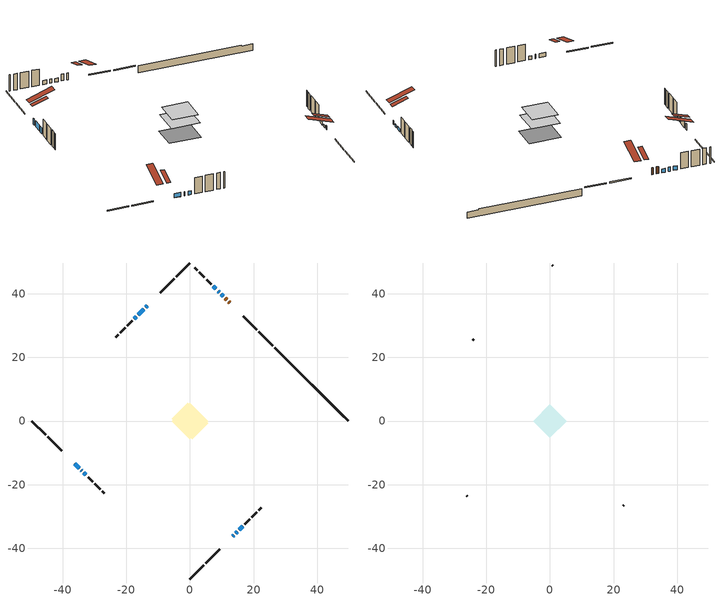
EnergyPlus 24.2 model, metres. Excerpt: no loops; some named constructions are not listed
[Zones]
conditioned space
 floor adiabatic (AdiabaticFloorConstruction): -5.73,0 0,5.73 5.73,0 0,-5.73 z2.89
 floor foundation (Slab1 construction): -5.76,0.7 -0.7,5.76 5.76,-0.7 0.7,-5.76 z-1.68
 wall outside (RimJoist1 construction): 0,-49.68 4.32,-45.36 / -49.68,0 -45.36,-4.32 / 0,49.68 -4.32,45.36 / 25.97,23.71 21.65,28.03 z0.45:0.75
 wall outside (RimJoist2 construction): 4.98,-44.7 9.3,-40.38 / -44.7,-4.98 -40.38,-9.3 / -4.98,44.7 -9.3,40.38 / 20.99,28.69 16.67,33.01 z0.45:0.75
 wall outside (AdiabaticWallConstruction 1): 12.5,37.18 12.23,37.45 / 11.58,38.1 11.13,38.55 z0.45:2.48
 wall outside (AdiabaticWallConstruction): 10.48,39.2 9.83,39.85 / -33.37,-16.31 -32.72,-16.96 z0.45:1.52; -36.21,-13.47 -34.86,-14.82 / 13.47,-36.21 13.75,-35.93 / 9.17,40.51 8.81,40.87 / -34.2,-15.48 -34.02,-15.66 / 8.16,41.52 7.35,42.33 z0.45:1.67; 14.4,-35.28 14.84,-34.84 z0.45:1.21; 15.49,-34.19 16.57,-33.11 z0.45:1.37; -13.47,36.21 -13.85,35.83 / -14.51,35.17 -16.23,33.45 / -16.89,32.79 -17.53,32.15 z0.45:2.28
 wall outside (Wall1 construction): 17.23,-32.45 18.72,-30.96 / -32.06,-17.62 -30.57,-19.11 / -18.19,31.49 -19.68,30 / 6.69,42.99 5.2,44.48 z0.45:5.33
 wall outside (Wall2 construction): 19.38,-30.3 21.01,-28.67 / -29.91,-19.77 -28.28,-21.4 / -20.34,29.34 -21.97,27.71 / 4.54,45.14 2.91,46.77 z0.45:5.33
 wall outside (Wall3 construction): 21.66,-28.02 22.38,-27.3 / -27.63,-22.05 -26.91,-22.77 / -22.63,27.05 -23.35,26.33 / 2.26,47.43 1.54,48.14 z0.45:5.33
 wall foundation (FoundationWall1 construction): 26.63,23.05,-1.68 26.63,23.05,0.45 47.38,2.31,0.45 47.38,2.31,0.17 49.68,0,0.17 49.68,0,-1.68
 window (WindowConstruction): 10.48,39.2 9.83,39.85 z0.45:1.52
 window (WindowConstruction 6): -36.21,-13.47 -34.86,-14.82 z0.45:1.67
 window (WindowConstruction 9): 13.47,-36.21 13.75,-35.93 z0.45:1.67
 window (WindowConstruction 7): 14.4,-35.28 14.84,-34.85 z0.45:1.21
 window (WindowConstruction 10): 9.17,40.51 8.81,40.87 z0.45:1.67
 window (WindowConstruction 11): -34.2,-15.48 -34.02,-15.66 z0.45:1.67
 window (WindowConstruction 1): 15.49,-34.19 16.57,-33.11 z0.45:1.36
 window (WindowConstruction 2): -33.37,-16.31 -32.72,-16.96 z0.45:1.52
 window (WindowConstruction 8): -13.47,36.21 -13.85,35.83 z0.45:2.28
 window (WindowConstruction 3): 8.16,41.52 7.35,42.33 z0.45:1.67
 window (WindowConstruction 4): -14.51,35.17 -16.23,33.45 z0.45:2.28
 window (WindowConstruction 5): -16.89,32.79 -17.53,32.15 z0.45:2.28
 door (Door): 12.5,37.18 12.23,37.45 z0.45:2.48
 door (Door 1): 11.58,38.11 11.13,38.55 z0.45:2.48
 ceiling adiabatic (AdiabaticFloorConstruction): 0,-5.73 5.73,0 0,5.73 -5.73,0 z2.89
 roof outside (Roof2 construction): 12.82,-36.87,5.33 9.61,-33.66,6.84 8.76,-34.5,6.84 11.97,-37.71,5.33; -36.87,-12.82,5.33 -33.66,-9.61,6.84 -34.5,-8.76,6.84 -37.71,-11.97,5.33; -12.82,36.87,5.33 -9.61,33.66,6.84 -8.76,34.5,6.84 -11.97,37.71,5.33; 13.16,36.52,5.33 9.95,33.32,6.84 10.8,32.47,6.84 14,35.68,5.33
attic - vented
 floor to conditioned space (Floor1 construction Reversed): -5.27,0 0,5.27 5.27,0 0,-5.27 z5.33
 wall outside (Wall4 construction): 23.04,-26.64 23.26,-26.42 / -26.25,-23.43 -26.03,-23.65 / -24,25.68 -24.23,25.45 / 0.88,48.8 0.66,49.02 z0.45:5.33
 roof outside (Roof1 construction): 11.31,-38.37,5.33 6.18,-33.23,7.75 4.83,-34.59,7.75 9.96,-39.72,5.33; -38.37,-11.31,5.33 -33.23,-6.18,7.75 -34.59,-4.83,7.75 -39.72,-9.96,5.33; -11.31,38.37,5.33 -6.18,33.23,7.75 -4.83,34.59,7.75 -9.96,39.72,5.33; 14.66,35.02,5.33 9.53,29.89,7.75 10.88,28.54,7.75 16.01,33.67,5.33
[Material] Roughness=Rough; Thermal Absorptance=0.9
Name | Thickness {m} | Conductivity {W/m-K} | Density {kg/m3} | Specific Heat {J/kg-K} | Solar Absorptance | Visible Absorptance
ceiling loosefill ins | 0.254 | 0.0480833 | 16.02 | 1046.75 | 0.7 | 0.7
ceiling stud and cavity | 0.1397 | 0.181549 | 65.682 | 1177.47 | 0.7 | 0.7
gypsum board | 0.0127 | 0.160291 | 801 | 837.4 | 0.6 | 0.6
[Construction]
Floor1 construction: ceiling loosefill ins, ceiling stud and cavity, gypsum board
[EnergyManagementSystem:OutputVariable] Type of Data in Variable=Summed; Update Frequency=ZoneTimestep
Name | EMS Variable | EMS Program or Subroutine | Units
loads_htg_mechvent_annual_outvar; Energy Management System Output Variable 20 | loads_htg_mechvent | component_loads_program | J
loads_htg_whf_annual_outvar; Energy Management System Output Variable 21 | loads_htg_whf | component_loads_program | J
loads_htg_ducts_annual_outvar; Energy Management System Output Variable 22 | loads_htg_ducts | component_loads_program | J
loads_htg_intgains_annual_outvar; Energy Management System Output Variable 23 | loads_htg_intgains | component_loads_program | J
loads_htg_lighting_annual_outvar; Energy Management System Output Variable 24 | loads_htg_lighting | component_loads_program | J
loads_clg_roofs_annual_outvar; Energy Management System Output Variable 25 | loads_clg_roofs | component_loads_program | J
loads_clg_ceilings_annual_outvar; Energy Management System Output Variable 26 | loads_clg_ceilings | component_loads_program | J
loads_clg_walls_annual_outvar; Energy Management System Output Variable 27 | loads_clg_walls | component_loads_program | J
loads_clg_rim_joists_annual_outvar; Energy Management System Output Variable 28 | loads_clg_rim_joists | component_loads_program | J
loads_clg_foundation_walls_annual_outvar; Energy Management System Output Variable 29 | loads_clg_foundation_walls | component_loads_program | J
loads_clg_doors_annual_outvar; Energy Management System Output Variable 30 | loads_clg_doors | component_loads_program | J
loads_clg_windows_conduction_annual_outvar; Energy Management System Output Variable 31 | loads_clg_windows_conduction | component_loads_program | J
loads_clg_windows_solar_annual_outvar; Energy Management System Output Variable 32 | loads_clg_windows_solar | component_loads_program | J
loads_clg_skylights_conduction_annual_outvar; Energy Management System Output Variable 33 | loads_clg_skylights_conduction | component_loads_program | J
loads_clg_skylights_solar_annual_outvar; Energy Management System Output Variable 34 | loads_clg_skylights_solar | component_loads_program | J
loads_clg_floors_annual_outvar; Energy Management System Output Variable 35 | loads_clg_floors | component_loads_program | J
loads_clg_slabs_annual_outvar; Energy Management System Output Variable 36 | loads_clg_slabs | component_loads_program | J
loads_clg_internal_mass_annual_outvar; Energy Management System Output Variable 37 | loads_clg_internal_mass | component_loads_program | J
loads_clg_infil_annual_outvar; Energy Management System Output Variable 38 | loads_clg_infil | component_loads_program | J
loads_clg_natvent_annual_outvar; Energy Management System Output Variable 39 | loads_clg_natvent | component_loads_program | J
loads_clg_mechvent_annual_outvar; Energy Management System Output Variable 40 | loads_clg_mechvent | component_loads_program | J
loads_clg_whf_annual_outvar; Energy Management System Output Variable 41 | loads_clg_whf | component_loads_program | J
loads_clg_ducts_annual_outvar; Energy Management System Output Variable 42 | loads_clg_ducts | component_loads_program | J
loads_clg_intgains_annual_outvar; Energy Management System Output Variable 43 | loads_clg_intgains | component_loads_program | J
loads_clg_lighting_annual_outvar; Energy Management System Output Variable 44 | loads_clg_lighting | component_loads_program | J
loads_htg_tot_annual_outvar; Energy Management System Output Variable 1; Energy Management System Output Variable 45 | loads_htg_tot | total_loads_program | J
loads_clg_tot_annual_outvar; Energy Management System Output Variable 2; Energy Management System Output Variable 46 | loads_clg_tot | total_loads_program | J
Energy Management System Output Variable 3 | htg_unmet_hours | unmet_hours_program | hr
Energy Management System Output Variable 4 | clg_unmet_hours | unmet_hours_program | hr
Energy Management System Output Variable 5 | loads_htg_roofs | component_loads_program | J
Energy Management System Output Variable 6 | loads_htg_ceilings | component_loads_program | J
Energy Management System Output Variable 7 | loads_htg_walls | component_loads_program | J
Energy Management System Output Variable 8 | loads_htg_rim_joists | component_loads_program | J
Energy Management System Output Variable 9 | loads_htg_foundation_walls | component_loads_program | J
Energy Management System Output Variable 10 | loads_htg_doors | component_loads_program | J
Energy Management System Output Variable 11 | loads_htg_windows_conduction | component_loads_program | J
Energy Management System Output Variable 12 | loads_htg_windows_solar | component_loads_program | J
Energy Management System Output Variable 13 | loads_htg_skylights_conduction | component_loads_program | J
Energy Management System Output Variable 14 | loads_htg_skylights_solar | component_loads_program | J
Energy Management System Output Variable 15 | loads_htg_floors | component_loads_program | J
Energy Management System Output Variable 16 | loads_htg_slabs | component_loads_program | J
Energy Management System Output Variable 17 | loads_htg_internal_mass | component_loads_program | J
Energy Management System Output Variable 18 | loads_htg_infil | component_loads_program | J
Energy Management System Output Variable 19 | loads_htg_natvent | component_loads_program | J
[Schedule:Day:Interval]
interior lighting schedule day: No, 01:00, 0.108182, 04:00, 0.0901515, 05:00, 0.0991667, 06:00, 0.162273, 07:00, 0.270455, 08:00, 0.342576, 10:00, 0.369621, 11:00, 0.351591, 12:00, 0.333561, 13:00, 0.324545, 14:00, 0.31553, 15:00, 0.333561, 16:00, 0.369621, 17:00, 0.450758, 18:00, 0.585985, 19:00, 0.775303, 20:00, 0.955606, 21:00, 0.991667, 22:00, 0.712197, 23:00, 0.360606, 24:00, 0.162273
interior lighting schedule day 1: No, 01:00, 0.100909, 04:00, 0.0840909, 05:00, 0.0925, 06:00, 0.151364, 07:00, 0.252273, 08:00, 0.319545, 10:00, 0.344773, 11:00, 0.327955, 12:00, 0.311136, 13:00, 0.302727, 14:00, 0.294318, 15:00, 0.311136, 16:00, 0.344773, 17:00, 0.420455, 18:00, 0.546591, 19:00, 0.723182, 20:00, 0.891364, 21:00, 0.925, 22:00, 0.664318, 23:00, 0.336364, 24:00, 0.151364
interior lighting schedule day 2: No, 01:00, 0.0927273, 04:00, 0.0772727, 05:00, 0.085, 06:00, 0.139091, 07:00, 0.231818, 08:00, 0.293636, 10:00, 0.316818, 11:00, 0.301364, 12:00, 0.285909, 13:00, 0.278182, 14:00, 0.270455, 15:00, 0.285909, 16:00, 0.316818, 17:00, 0.386364, 18:00, 0.502273, 19:00, 0.664545, 20:00, 0.819091, 21:00, 0.85, 22:00, 0.610455, 23:00, 0.309091, 24:00, 0.139091
interior lighting schedule day 3: No, 01:00, 0.0845455, 04:00, 0.0704545, 05:00, 0.0775, 06:00, 0.126818, 07:00, 0.211364, 08:00, 0.267727, 10:00, 0.288864, 11:00, 0.274773, 12:00, 0.260682, 13:00, 0.253636, 14:00, 0.246591, 15:00, 0.260682, 16:00, 0.288864, 17:00, 0.352273, 18:00, 0.457955, 19:00, 0.605909, 20:00, 0.746818, 21:00, 0.775, 22:00, 0.556591, 23:00, 0.281818, 24:00, 0.126818
interior lighting schedule day 4: No, 01:00, 0.0763636, 04:00, 0.0636364, 05:00, 0.07, 06:00, 0.114545, 07:00, 0.190909, 08:00, 0.241818, 10:00, 0.260909, 11:00, 0.248182, 12:00, 0.235455, 13:00, 0.229091, 14:00, 0.222727, 15:00, 0.235455, 16:00, 0.260909, 17:00, 0.318182, 18:00, 0.413636, 19:00, 0.547273, 20:00, 0.674545, 21:00, 0.7, 22:00, 0.502727, 23:00, 0.254545, 24:00, 0.114545
interior lighting schedule day 5: No, 01:00, 0.0727273, 04:00, 0.0606061, 05:00, 0.0666667, 06:00, 0.109091, 07:00, 0.181818, 08:00, 0.230303, 10:00, 0.248485, 11:00, 0.236364, 12:00, 0.224242, 13:00, 0.218182, 14:00, 0.212121, 15:00, 0.224242, 16:00, 0.248485, 17:00, 0.30303, 18:00, 0.393939, 19:00, 0.521212, 20:00, 0.642424, 21:00, 0.666667, 22:00, 0.478788, 23:00, 0.242424, 24:00, 0.109091
interior lighting schedule day 6: No, 01:00, 0.0745455, 04:00, 0.0621212, 05:00, 0.0683333, 06:00, 0.111818, 07:00, 0.186364, 08:00, 0.236061, 10:00, 0.254697, 11:00, 0.242273, 12:00, 0.229848, 13:00, 0.223636, 14:00, 0.217424, 15:00, 0.229848, 16:00, 0.254697, 17:00, 0.310606, 18:00, 0.403788, 19:00, 0.534242, 20:00, 0.658485, 21:00, 0.683333, 22:00, 0.490758, 23:00, 0.248485, 24:00, 0.111818
interior lighting schedule day 7: No, 01:00, 0.08, 04:00, 0.0666667, 05:00, 0.0733333, 06:00, 0.12, 07:00, 0.2, 08:00, 0.253333, 10:00, 0.273333, 11:00, 0.26, 12:00, 0.246667, 13:00, 0.24, 14:00, 0.233333, 15:00, 0.246667, 16:00, 0.273333, 17:00, 0.333333, 18:00, 0.433333, 19:00, 0.573333, 20:00, 0.706667, 21:00, 0.733333, 22:00, 0.526667, 23:00, 0.266667, 24:00, 0.12
interior lighting schedule day 8: No, 01:00, 0.0890909, 04:00, 0.0742424, 05:00, 0.0816667, 06:00, 0.133636, 07:00, 0.222727, 08:00, 0.282121, 10:00, 0.304394, 11:00, 0.289545, 12:00, 0.274697, 13:00, 0.267273, 14:00, 0.259848, 15:00, 0.274697, 16:00, 0.304394, 17:00, 0.371212, 18:00, 0.482576, 19:00, 0.638485, 20:00, 0.78697, 21:00, 0.816667, 22:00, 0.586515, 23:00, 0.29697, 24:00, 0.133636
interior lighting schedule day 9: No, 01:00, 0.0972727, 04:00, 0.0810606, 05:00, 0.0891667, 06:00, 0.145909, 07:00, 0.243182, 08:00, 0.30803, 10:00, 0.332348, 11:00, 0.316136, 12:00, 0.299924, 13:00, 0.291818, 14:00, 0.283712, 15:00, 0.299924, 16:00, 0.332348, 17:00, 0.405303, 18:00, 0.526894, 19:00, 0.697121, 20:00, 0.859242, 21:00, 0.891667, 22:00, 0.640379, 23:00, 0.324242, 24:00, 0.145909
interior lighting schedule day 10: No, 01:00, 0.105455, 04:00, 0.0878788, 05:00, 0.0966667, 06:00, 0.158182, 07:00, 0.263636, 08:00, 0.333939, 10:00, 0.360303, 11:00, 0.342727, 12:00, 0.325152, 13:00, 0.316364, 14:00, 0.307576, 15:00, 0.325152, 16:00, 0.360303, 17:00, 0.439394, 18:00, 0.571212, 19:00, 0.755758, 20:00, 0.931515, 21:00, 0.966667, 22:00, 0.694242, 23:00, 0.351515, 24:00, 0.158182
interior lighting schedule day 11: No, 01:00, 0.109091, 04:00, 0.0909091, 05:00, 0.1, 06:00, 0.163636, 07:00, 0.272727, 08:00, 0.345455, 10:00, 0.372727, 11:00, 0.354545, 12:00, 0.336364, 13:00, 0.327273, 14:00, 0.318182, 15:00, 0.336364, 16:00, 0.372727, 17:00, 0.454545, 18:00, 0.590909, 19:00, 0.781818, 20:00, 0.963636, 21:00, 1, 22:00, 0.718182, 23:00, 0.363636, 24:00, 0.163636
interior lighting schedule default day; occupants schedule default day; clothes dryer schedule default day; cooking range schedule default day; mech vent bath fan 0 schedule default day; mech vent range fan 0 schedule default day; misc plug loads schedule default day; general water use schedule default day; heating setpoint default day; cooling setpoint default day; clothes dryer exhaust 0 schedule default day; cooling season schedule day; cooling season schedule day 2; cooling season schedule default day; exterior lighting schedule default day; natural vent schedule default day: No, 24:00, 0
occupants schedule day: No, 05:00, 0.426829, 06:00, 0.719512, 07:00, 1, 08:00, 0.670732, 09:00, 0.329268, 14:00, 0.170732, 15:00, 0.231707, 16:00, 0.329268, 17:00, 0.5, 18:00, 0.670732, 19:00, 0.829268, 21:00, 1, 22:00, 0.853659, 23:00, 0.646341, 24:00, 0.426829
clothes dryer schedule day; clothes dryer exhaust 0 schedule day: No, 01:00, 0.123457, 02:00, 0.0740741, 03:00, 0.0493827, 04:00, 0.0246914, 05:00, 0.0493827, 06:00, 0.0740741, 07:00, 0.197531, 08:00, 0.395062, 09:00, 0.592593, 10:00, 0.839506, 11:00, 0.962963, 12:00, 1, 13:00, 0.91358, 14:00, 0.82716, 15:00, 0.716049, 16:00, 0.753086, 17:00, 0.679012, 18:00, 0.666667, 20:00, 0.62963, 21:00, 0.641975, 22:00, 0.666667, 23:00, 0.54321, 24:00, 0.296296
cooking range schedule day: No, 05:00, 0.0597015, 06:00, 0.11194, 07:00, 0.171642, 08:00, 0.291045, 11:00, 0.343284, 12:00, 0.402985, 13:00, 0.462687, 14:00, 0.343284, 15:00, 0.291045, 16:00, 0.402985, 17:00, 0.567164, 18:00, 1, 19:00, 0.850746, 20:00, 0.432836, 21:00, 0.291045, 22:00, 0.231343, 23:00, 0.171642, 24:00, 0.11194
mech vent bath fan 0 schedule day: No, 07:00, 0, 08:00, 1, 09:00, 0.2, 24:00, 0
mech vent range fan 0 schedule day: No, 18:00, 0, 19:00, 1, 20:00, 0.2, 24:00, 0
misc plug loads schedule day: No, 06:00, 0.705882, 07:00, 0.745098, 08:00, 0.803922, 15:00, 0.823529, 16:00, 0.862745, 17:00, 0.921569, 18:00, 0.980392, 19:00, 1, 20:00, 0.980392, 21:00, 0.941176, 22:00, 0.862745, 23:00, 0.784314, 24:00, 0.72549
general water use schedule day: No, 01:00, 0.315068, 03:00, 0.287671, 04:00, 0.342466, 05:00, 0.369863, 06:00, 0.520548, 07:00, 0.60274, 08:00, 0.534247, 10:00, 0.506849, 11:00, 0.465753, 14:00, 0.479452, 15:00, 0.534247, 16:00, 0.589041, 17:00, 0.69863, 18:00, 0.876712, 19:00, 0.890411, 20:00, 0.986301, 21:00, 1, 22:00, 0.863014, 23:00, 0.616438, 24:00, 0.465753
heating setpoint day: No, 07:00, 18, 23:00, 21, 24:00, 18
cooling setpoint day: No, 24:00, 25
cooling season schedule day 1: No, 24:00, 1
exterior lighting schedule day: No, 01:00, 0.566667, 03:00, 0.524167, 05:00, 0.495833, 06:00, 0.5525, 07:00, 0.623333, 08:00, 0.580833, 09:00, 0.439167, 10:00, 0.354167, 12:00, 0.34, 13:00, 0.354167, 14:00, 0.396667, 15:00, 0.425, 16:00, 0.495833, 17:00, 0.623333, 18:00, 0.793333, 19:00, 0.906667, 20:00, 0.963333, 21:00, 0.991667, 22:00, 0.920833, 23:00, 0.793333, 24:00, 0.665833
exterior lighting schedule day 1: No, 01:00, 0.528571, 03:00, 0.488929, 05:00, 0.4625, 06:00, 0.515357, 07:00, 0.581429, 08:00, 0.541786, 09:00, 0.409643, 10:00, 0.330357, 12:00, 0.317143, 13:00, 0.330357, 14:00, 0.37, 15:00, 0.396429, 16:00, 0.4625, 17:00, 0.581429, 18:00, 0.74, 19:00, 0.845714, 20:00, 0.898571, 21:00, 0.925, 22:00, 0.858929, 23:00, 0.74, 24:00, 0.621071
exterior lighting schedule day 10: No, 01:00, 0.552381, 03:00, 0.510952, 05:00, 0.483333, 06:00, 0.538571, 07:00, 0.607619, 08:00, 0.56619, 09:00, 0.428095, 10:00, 0.345238, 12:00, 0.331429, 13:00, 0.345238, 14:00, 0.386667, 15:00, 0.414286, 16:00, 0.483333, 17:00, 0.607619, 18:00, 0.773333, 19:00, 0.88381, 20:00, 0.939048, 21:00, 0.966667, 22:00, 0.897619, 23:00, 0.773333, 24:00, 0.649048
exterior lighting schedule day 11: No, 01:00, 0.571429, 03:00, 0.528571, 05:00, 0.5, 06:00, 0.557143, 07:00, 0.628571, 08:00, 0.585714, 09:00, 0.442857, 10:00, 0.357143, 12:00, 0.342857, 13:00, 0.357143, 14:00, 0.4, 15:00, 0.428571, 16:00, 0.5, 17:00, 0.628571, 18:00, 0.8, 19:00, 0.914286, 20:00, 0.971429, 21:00, 1, 22:00, 0.928571, 23:00, 0.8, 24:00, 0.671429
exterior lighting schedule day 2: No, 01:00, 0.485714, 03:00, 0.449286, 05:00, 0.425, 06:00, 0.473571, 07:00, 0.534286, 08:00, 0.497857, 09:00, 0.376429, 10:00, 0.303571, 12:00, 0.291429, 13:00, 0.303571, 14:00, 0.34, 15:00, 0.364286, 16:00, 0.425, 17:00, 0.534286, 18:00, 0.68, 19:00, 0.777143, 20:00, 0.825714, 21:00, 0.85, 22:00, 0.789286, 23:00, 0.68, 24:00, 0.570714
exterior lighting schedule day 3: No, 01:00, 0.442857, 03:00, 0.409643, 05:00, 0.3875, 06:00, 0.431786, 07:00, 0.487143, 08:00, 0.453929, 09:00, 0.343214, 10:00, 0.276786, 12:00, 0.265714, 13:00, 0.276786, 14:00, 0.31, 15:00, 0.332143, 16:00, 0.3875, 17:00, 0.487143, 18:00, 0.62, 19:00, 0.708571, 20:00, 0.752857, 21:00, 0.775, 22:00, 0.719643, 23:00, 0.62, 24:00, 0.520357
exterior lighting schedule day 4: No, 01:00, 0.4, 03:00, 0.37, 05:00, 0.35, 06:00, 0.39, 07:00, 0.44, 08:00, 0.41, 09:00, 0.31, 10:00, 0.25, 12:00, 0.24, 13:00, 0.25, 14:00, 0.28, 15:00, 0.3, 16:00, 0.35, 17:00, 0.44, 18:00, 0.56, 19:00, 0.64, 20:00, 0.68, 21:00, 0.7, 22:00, 0.65, 23:00, 0.56, 24:00, 0.47
exterior lighting schedule day 5: No, 01:00, 0.380952, 03:00, 0.352381, 05:00, 0.333333, 06:00, 0.371429, 07:00, 0.419048, 08:00, 0.390476, 09:00, 0.295238, 10:00, 0.238095, 12:00, 0.228571, 13:00, 0.238095, 14:00, 0.266667, 15:00, 0.285714, 16:00, 0.333333, 17:00, 0.419048, 18:00, 0.533333, 19:00, 0.609524, 20:00, 0.647619, 21:00, 0.666667, 22:00, 0.619048, 23:00, 0.533333, 24:00, 0.447619
exterior lighting schedule day 6: No, 01:00, 0.390476, 03:00, 0.36119, 05:00, 0.341667, 06:00, 0.380714, 07:00, 0.429524, 08:00, 0.400238, 09:00, 0.302619, 10:00, 0.244048, 12:00, 0.234286, 13:00, 0.244048, 14:00, 0.273333, 15:00, 0.292857, 16:00, 0.341667, 17:00, 0.429524, 18:00, 0.546667, 19:00, 0.624762, 20:00, 0.66381, 21:00, 0.683333, 22:00, 0.634524, 23:00, 0.546667, 24:00, 0.45881
exterior lighting schedule day 7: No, 01:00, 0.419048, 03:00, 0.387619, 05:00, 0.366667, 06:00, 0.408571, 07:00, 0.460952, 08:00, 0.429524, 09:00, 0.324762, 10:00, 0.261905, 12:00, 0.251429, 13:00, 0.261905, 14:00, 0.293333, 15:00, 0.314286, 16:00, 0.366667, 17:00, 0.460952, 18:00, 0.586667, 19:00, 0.670476, 20:00, 0.712381, 21:00, 0.733333, 22:00, 0.680952, 23:00, 0.586667, 24:00, 0.492381
exterior lighting schedule day 8: No, 01:00, 0.466667, 03:00, 0.431667, 05:00, 0.408333, 06:00, 0.455, 07:00, 0.513333, 08:00, 0.478333, 09:00, 0.361667, 10:00, 0.291667, 12:00, 0.28, 13:00, 0.291667, 14:00, 0.326667, 15:00, 0.35, 16:00, 0.408333, 17:00, 0.513333, 18:00, 0.653333, 19:00, 0.746667, 20:00, 0.793333, 21:00, 0.816667, 22:00, 0.758333, 23:00, 0.653333, 24:00, 0.548333
exterior lighting schedule day 9: No, 01:00, 0.509524, 03:00, 0.47131, 05:00, 0.445833, 06:00, 0.496786, 07:00, 0.560476, 08:00, 0.522262, 09:00, 0.394881, 10:00, 0.318452, 12:00, 0.305714, 13:00, 0.318452, 14:00, 0.356667, 15:00, 0.382143, 16:00, 0.445833, 17:00, 0.560476, 18:00, 0.713333, 19:00, 0.815238, 20:00, 0.86619, 21:00, 0.891667, 22:00, 0.827976, 23:00, 0.713333, 24:00, 0.59869
[Schedule:Week:Daily]
heating setpoint Week Rule - Jan1-Dec31: heating setpoint day, heating setpoint day, heating setpoint day, heating setpoint day, heating setpoint day, heating setpoint day, heating setpoint day, heating setpoint default day, heating setpoint default day, heating setpoint default day, heating setpoint default day, heating setpoint default day
cooling setpoint Week Rule - Jan1-Dec31: cooling setpoint day, cooling setpoint day, cooling setpoint day, cooling setpoint day, cooling setpoint day, cooling setpoint day, cooling setpoint day, cooling setpoint default day, cooling setpoint default day, cooling setpoint default day, cooling setpoint default day, cooling setpoint default day
clothes dryer exhaust 0 schedule Week Rule - Jan1-Dec31: clothes dryer exhaust 0 schedule day, clothes dryer exhaust 0 schedule day, clothes dryer exhaust 0 schedule day, clothes dryer exhaust 0 schedule day, clothes dryer exhaust 0 schedule day, clothes dryer exhaust 0 schedule day, clothes dryer exhaust 0 schedule day, clothes dryer exhaust 0 schedule default day, clothes dryer exhaust 0 schedule default day, clothes dryer exhaust 0 schedule default day, clothes dryer exhaust 0 schedule default day, clothes dryer exhaust 0 schedule default day
cooling season schedule Week Rule - Jan1-May26: cooling season schedule day, cooling season schedule day, cooling season schedule day, cooling season schedule day, cooling season schedule day, cooling season schedule day, cooling season schedule day, cooling season schedule default day, cooling season schedule default day, cooling season schedule default day, cooling season schedule default day, cooling season schedule default day
cooling season schedule Week Rule - May27-Jun2: cooling season schedule day, cooling season schedule day, cooling season schedule day, cooling season schedule day, cooling season schedule day, cooling season schedule day 1, cooling season schedule day 1, cooling season schedule default day, cooling season schedule default day, cooling season schedule default day, cooling season schedule default day, cooling season schedule default day
cooling season schedule Week Rule - Jun3-Aug25: cooling season schedule day 1, cooling season schedule day 1, cooling season schedule day 1, cooling season schedule day 1, cooling season schedule day 1, cooling season schedule day 1, cooling season schedule day 1, cooling season schedule default day, cooling season schedule default day, cooling season schedule default day, cooling season schedule default day, cooling season schedule default day
cooling season schedule Week Rule - Aug26-Sep1: cooling season schedule day 1, cooling season schedule day 1, cooling season schedule day 1, cooling season schedule day 1, cooling season schedule day 1, cooling season schedule day 1, cooling season schedule day 2, cooling season schedule default day, cooling season schedule default day, cooling season schedule default day, cooling season schedule default day, cooling season schedule default day
cooling season schedule Week Rule - Sep2-Dec31: cooling season schedule day 2, cooling season schedule day 2, cooling season schedule day 2, cooling season schedule day 2, cooling season schedule day 2, cooling season schedule day 2, cooling season schedule day 2, cooling season schedule default day, cooling season schedule default day, cooling season schedule default day, cooling season schedule default day, cooling season schedule default day
exterior lighting schedule Week Rule - Jul29-Aug4: exterior lighting schedule day 6, exterior lighting schedule day 6, exterior lighting schedule day 6, exterior lighting schedule day 7, exterior lighting schedule day 7, exterior lighting schedule day 7, exterior lighting schedule day 7, exterior lighting schedule default day, exterior lighting schedule default day, exterior lighting schedule default day, exterior lighting schedule default day, exterior lighting schedule default day
exterior lighting schedule Week Rule - Aug5-Aug25: exterior lighting schedule day 7, exterior lighting schedule day 7, exterior lighting schedule day 7, exterior lighting schedule day 7, exterior lighting schedule day 7, exterior lighting schedule day 7, exterior lighting schedule day 7, exterior lighting schedule default day, exterior lighting schedule default day, exterior lighting schedule default day, exterior lighting schedule default day, exterior lighting schedule default day
exterior lighting schedule Week Rule - Aug26-Sep1: exterior lighting schedule day 7, exterior lighting schedule day 7, exterior lighting schedule day 7, exterior lighting schedule day 7, exterior lighting schedule day 7, exterior lighting schedule day 7, exterior lighting schedule day 8, exterior lighting schedule default day, exterior lighting schedule default day, exterior lighting schedule default day, exterior lighting schedule default day, exterior lighting schedule default day
exterior lighting schedule Week Rule - Sep2-Sep29: exterior lighting schedule day 8, exterior lighting schedule day 8, exterior lighting schedule day 8, exterior lighting schedule day 8, exterior lighting schedule day 8, exterior lighting schedule day 8, exterior lighting schedule day 8, exterior lighting schedule default day, exterior lighting schedule default day, exterior lighting schedule default day, exterior lighting schedule default day, exterior lighting schedule default day
exterior lighting schedule Week Rule - Sep30-Oct6: exterior lighting schedule day 8, exterior lighting schedule day 9, exterior lighting schedule day 9, exterior lighting schedule day 9, exterior lighting schedule day 9, exterior lighting schedule day 9, exterior lighting schedule day 9, exterior lighting schedule default day, exterior lighting schedule default day, exterior lighting schedule default day, exterior lighting schedule default day, exterior lighting schedule default day
exterior lighting schedule Week Rule - Oct7-Oct27: exterior lighting schedule day 9, exterior lighting schedule day 9, exterior lighting schedule day 9, exterior lighting schedule day 9, exterior lighting schedule day 9, exterior lighting schedule day 9, exterior lighting schedule day 9, exterior lighting schedule default day, exterior lighting schedule default day, exterior lighting schedule default day, exterior lighting schedule default day, exterior lighting schedule default day
exterior lighting schedule Week Rule - Oct28-Nov3: exterior lighting schedule day 9, exterior lighting schedule day 9, exterior lighting schedule day 9, exterior lighting schedule day 9, exterior lighting schedule day 10, exterior lighting schedule day 10, exterior lighting schedule day 10, exterior lighting schedule default day, exterior lighting schedule default day, exterior lighting schedule default day, exterior lighting schedule default day, exterior lighting schedule default day
exterior lighting schedule Week Rule - Nov4-Nov24: exterior lighting schedule day 10, exterior lighting schedule day 10, exterior lighting schedule day 10, exterior lighting schedule day 10, exterior lighting schedule day 10, exterior lighting schedule day 10, exterior lighting schedule day 10, exterior lighting schedule default day, exterior lighting schedule default day, exterior lighting schedule default day, exterior lighting schedule default day, exterior lighting schedule default day
exterior lighting schedule Week Rule - Nov25-Dec1: exterior lighting schedule day 10, exterior lighting schedule day 10, exterior lighting schedule day 10, exterior lighting schedule day 10, exterior lighting schedule day 10, exterior lighting schedule day 10, exterior lighting schedule day 11, exterior lighting schedule default day, exterior lighting schedule default day, exterior lighting schedule default day, exterior lighting schedule default day, exterior lighting schedule default day
exterior lighting schedule Week Rule - Dec2-Dec31: exterior lighting schedule day 11, exterior lighting schedule day 11, exterior lighting schedule day 11, exterior lighting schedule day 11, exterior lighting schedule day 11, exterior lighting schedule day 11, exterior lighting schedule day 11, exterior lighting schedule default day, exterior lighting schedule default day, exterior lighting schedule default day, exterior lighting schedule default day, exterior lighting schedule default day
natural vent schedule Week Rule - Jan1-Dec31: natural vent schedule default day, natural vent schedule default day, natural vent schedule default day, natural vent schedule default day, natural vent schedule default day, natural vent schedule default day, natural vent schedule default day, natural vent schedule default day, natural vent schedule default day, natural vent schedule default day, natural vent schedule default day, natural vent schedule default day
[Schedule:Year]
heating setpoint: heating setpoint Week Rule - Jan1-Dec31, 1, 1, 12, 31
cooling setpoint: cooling setpoint Week Rule - Jan1-Dec31, 1, 1, 12, 31
clothes dryer exhaust 0 schedule: clothes dryer exhaust 0 schedule Week Rule - Jan1-Dec31, 1, 1, 12, 31
cooling season schedule: cooling season schedule Week Rule - Jan1-May26, 1, 1, 5, 26, cooling season schedule Week Rule - May27-Jun2, 5, 27, 6, 2, cooling season schedule Week Rule - Jun3-Aug25, 6, 3, 8, 25, cooling season schedule Week Rule - Aug26-Sep1, 8, 26, 9, 1, cooling season schedule Week Rule - Sep2-Dec31, 9, 2, 12, 31
natural vent schedule: natural vent schedule Week Rule - Jan1-Dec31, 1, 1, 12, 31
